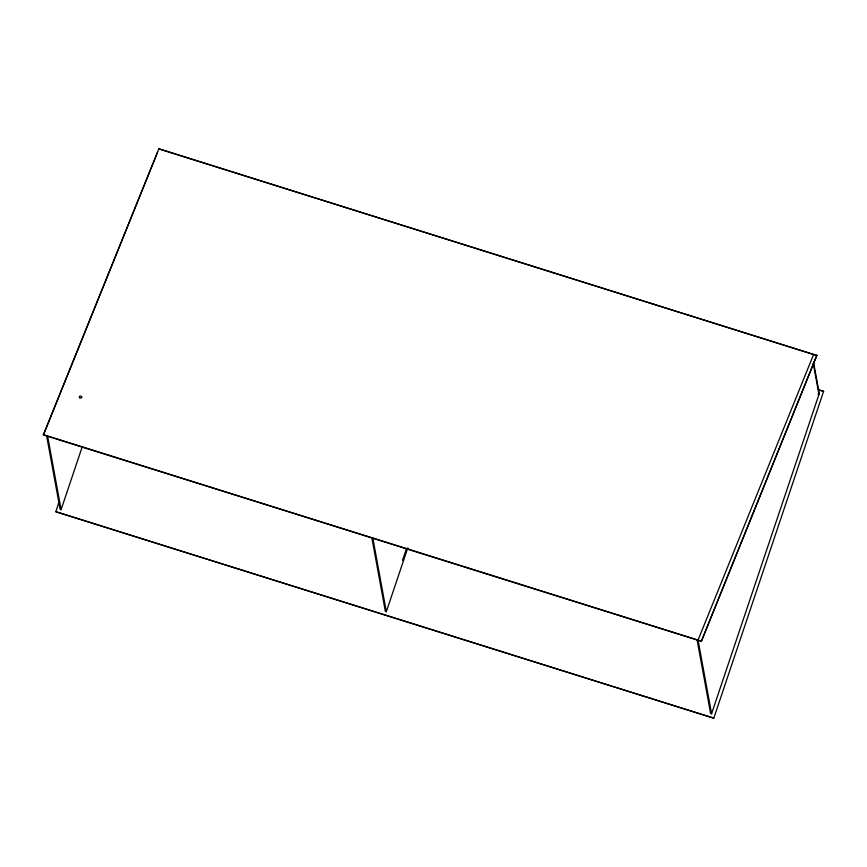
<?xml version="1.0" encoding="UTF-8"?>
<svg xmlns="http://www.w3.org/2000/svg" width="867" height="867" viewBox="0 0 867 867"><rect width="100%" height="100%" fill="white"/><g stroke="black" fill="none" stroke-linecap="round" stroke-linejoin="round"><path stroke-width="1.3" d="M818.448 389.695L823.607 391.32L713.801 718.169L55.835 511.725L59.238 501.256M46.645 435.906L60.126 509.33L61.102 509.644L82.148 447.058M402.537 560.299L406.406 548.8M371.889 537.952L385.36 611.376L386.335 611.69L407.815 547.825M697.122 639.998L710.604 713.422L711.579 713.736L819.282 393.488L813.528 362.211M816.855 355.492L701.36 641.32L43.393 434.887L158.845 148.831L816.855 355.492L158.845 148.831M43.393 434.887L157.523 152.429M701.36 641.32L816.812 355.264M701.316 641.103L43.35 434.67M818.491 389.922L823.607 391.32M817.982 394.138L818.957 394.442L813.203 363.078M713.801 718.169L55.835 511.725M711.579 713.736L698.054 640.084L813.593 354.484M372.864 538.266L386.335 611.69M47.62 436.22L61.102 509.644M79.634 397.682A1.257 0.986 9.8 0 0 81.736 397.444A1.257 0.986 9.8 0 0 80.273 396.078A1.257 0.986 9.8 0 0 79.634 397.682"/></g></svg>
